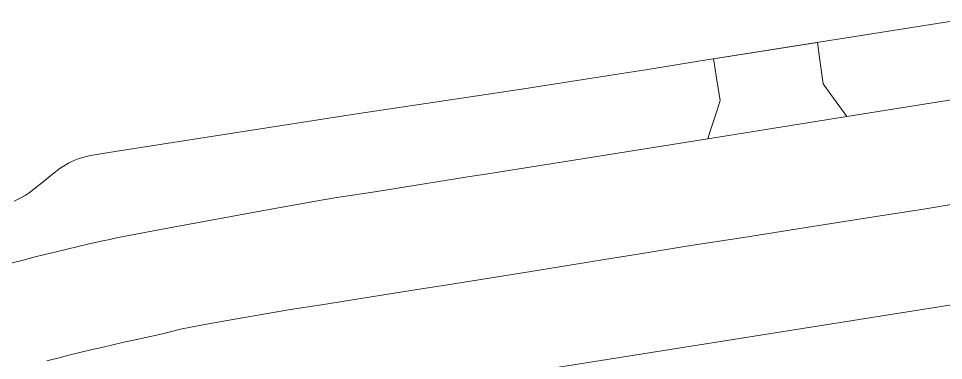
# Model space of a CAD drawing. Header units: metres. Extents: x 662613 to 666742, y 2728069 to 2732733.
# Drawn here: x 663996.9 to 664062.1, y 2729539.2 to 2729563.4 of the extents above; entities that cross this region are included whole.
import ezdxf

# ---------------------------------------------------------------- set-up
doc = ezdxf.new("R2010")
doc.units = ezdxf.units.M
doc.header["$MEASUREMENT"] = 0
doc.layers.add('Xref_DQ_MasterPlan_2024$0$DQ_PLOTS', color=252, linetype='Continuous', lineweight=15)
doc.layers.add('Xref_DQ_MasterPlan_2024$0$DQ_ROADS', color=8, linetype='Continuous', lineweight=13)

# ---------------------------------------------------------------- blocks, each defined once
blk = doc.blocks.new('Xref_DQ_MasterPlan_2024$0$DQ_Roads_')
at = {"layer": 'Xref_DQ_MasterPlan_2024$0$DQ_ROADS'}
for points in [[(663996.3937, 2729546.1105), (663997.1689, 2729546.3102), (663997.9436, 2729546.5074), (663998.716, 2729546.6992), (663999.4994, 2729546.8933), (664000.2805, 2729547.0839), (664001.0595, 2729547.2668), (664001.8395, 2729547.4449), (664002.8055, 2729547.6577), (664003.2836, 2729547.7686), (664003.7594, 2729547.8874), (664006.8668, 2729548.459), (664014.7819, 2729549.9148), (664018.3309, 2729550.5676), (664019.2991, 2729550.7135), (664021.9705, 2729551.116), (664028.5409, 2729552.1727), (664029.9506, 2729552.3846), (664045.4504, 2729554.8613), (664055.2596, 2729556.4286), (664072.6652, 2729559.2098)], [(664063.3345, 2729550.341), (664060.5209, 2729549.8861), (664057.6163, 2729549.4378), (664052.8339, 2729548.6775), (664047.967, 2729547.8913), (664043.9643, 2729547.2805), (664040.6894, 2729546.7477), (664038.1748, 2729546.3448), (664035.8801, 2729545.9827), (664032.8477, 2729545.4865), (664027.0979, 2729544.5642), (664024.5079, 2729544.1653), (664020.8525, 2729543.5806), (664018.2133, 2729543.1599), (664016.0332, 2729542.8102), (664011.5588, 2729542.0373), (664009.7264, 2729541.7254), (664008.2839, 2729541.4265), (664007.0081, 2729541.1068), (664005.0728, 2729540.6833), (664004.2884, 2729540.508), (664003.5081, 2729540.3294), (664002.7277, 2729540.1495), (664001.9484, 2729539.9645), (664001.17, 2729539.7779), (664000.3918, 2729539.5922), (663999.6167, 2729539.3879), (663998.8385, 2729539.1935)], [(664029.617, 2729537.9131), (664076.7122, 2729545.3882)]]:
    blk.add_lwpolyline(points, dxfattribs=at)
blk.add_lwpolyline([(664055.2596, 2729556.4286), (664045.4504, 2729554.8613), (664045.6242, 2729555.3955), (664045.9027, 2729556.2511), (664046.0839, 2729556.8079), (664046.331, 2729557.5673), (664046.0572, 2729559.3033), (664045.907, 2729560.2561), (664045.8679, 2729560.5044), (664053.1995, 2729561.6657), (664053.3691, 2729560.4041), (664053.5937, 2729558.7331), (664054.1346, 2729557.9848)], close=True, dxfattribs=at)
blk = doc.blocks.new('Xref_DQ_MasterPlan_2024')
at = {"layer": 'Xref_DQ_MasterPlan_2024$0$DQ_PLOTS'}
blk.add_lwpolyline([(664063.855, 2729563.353), (664044.807, 2729560.336), (664041.223, 2729559.754), (664038.793, 2729559.372), (664035.768, 2729558.898), (664032.485, 2729558.381), (664020.555, 2729556.605), (664003.676, 2729553.968), (664001.934, 2729553.689), (664001.467, 2729553.572), (664001.05, 2729553.444), (664000.706, 2729553.315), (664000.372, 2729553.152), (663999.792, 2729552.784), (663999.253, 2729552.38), (663998.586, 2729551.823), (663997.597, 2729551.047), (663997.328, 2729550.874), (663996.92, 2729550.646), (663996.551, 2729550.476)], dxfattribs=at)
blk.add_blockref('Xref_DQ_MasterPlan_2024$0$DQ_Roads_', (0, 0))

msp = doc.modelspace()

# ---------------------------------------------------------------- block references
msp.add_blockref('Xref_DQ_MasterPlan_2024', (0, 0))

doc.saveas('drawing.dxf')
